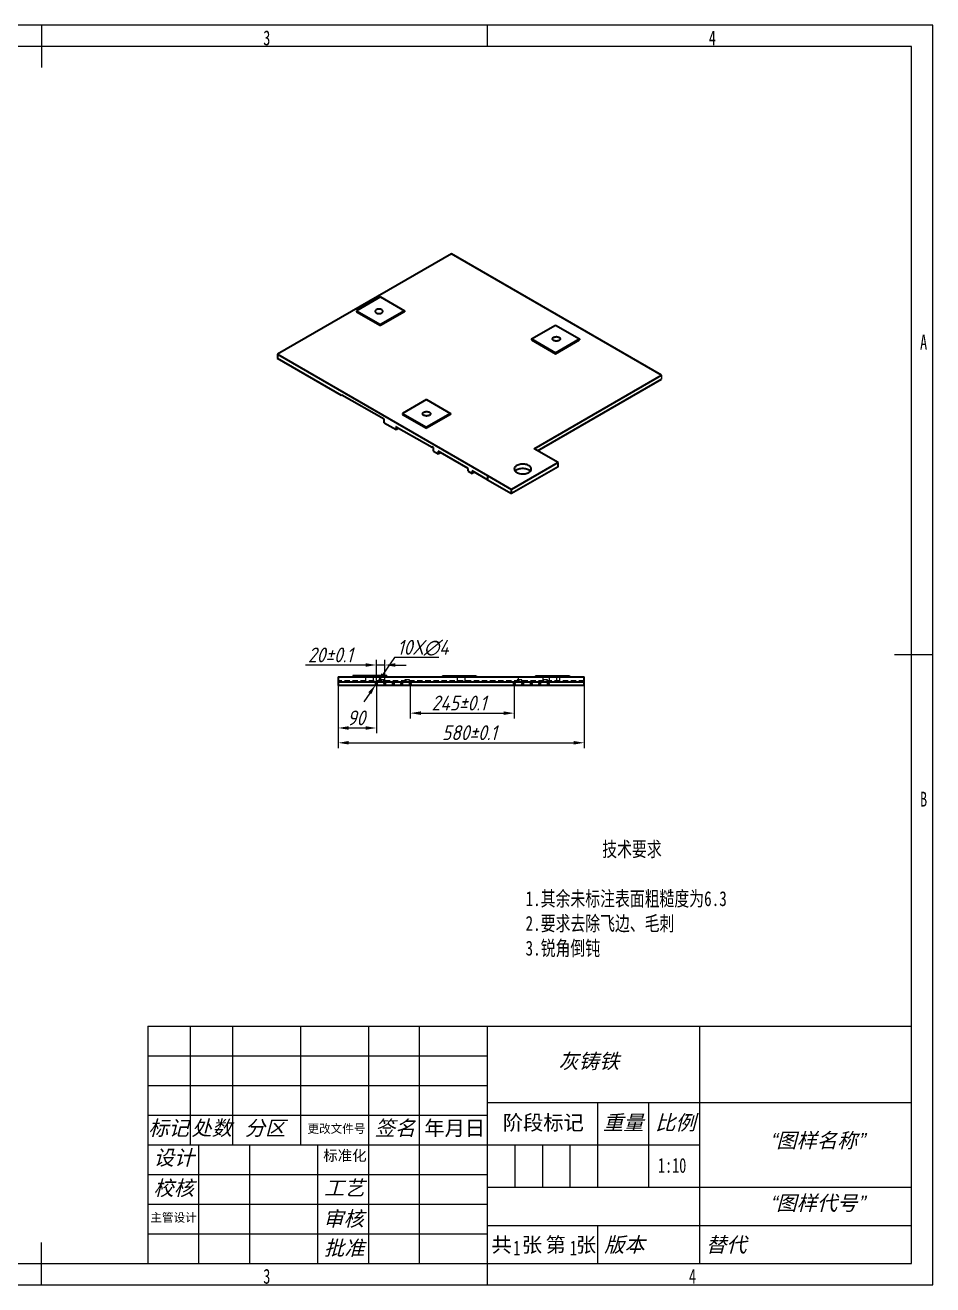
# Model space of a CAD drawing. Header units: millimetres. Extents: x 0 to 420, y 0 to 297.
# Drawn here: x 206.1 to 420, y 0 to 297 of the extents above; entities that cross this region are included whole.
import ezdxf

# ---------------------------------------------------------------- set-up
doc = ezdxf.new("R2010")
doc.units = ezdxf.units.MM
doc.header["$PDSIZE"] = -1
doc.linetypes.add('HIDDEN', pattern=[1.905, 1.27, -0.635])
for name, color, linetype in [('10', 7, 'Continuous'), ('5', 7, 'Continuous'), ('9', 7, 'Continuous'), ('SLD-0', 7, 'Continuous')]:
    doc.layers.add(name, color=color, linetype=linetype)
for name, color, linetype, lineweight in [('文字层', 3, 'Continuous', 15), ('标注层', 4, 'Continuous', 15), ('轮廓实线层', 7, 'Continuous', 40)]:
    doc.layers.add(name, color=color, linetype=linetype, lineweight=lineweight)
doc.styles.add('SLDTEXTSTYLE0', font='TXT', dxfattribs={"width": 0.7})
doc.styles.get("Standard").update_dxf_attribs({"font": 'gbeitc.shx', "height": 3.5})
doc.styles.add('中文', font='hyswlongfangsong.ttf', dxfattribs={"height": 3.5})
doc.dimstyles.new('ISO-25', dxfattribs={"dimtxt": 3.5, "dimasz": 2.5, "dimexe": 1.25, "dimexo": 0, "dimtad": 1, "dimtoh": 1, "dimdec": 1, "dimlfac": 10, "dimdsep": 46, "dimtxsty": 'Standard', "dimcen": 2.5, "dimadec": 0, "dimazin": 0, "dimtfac": 1, "dimtdec": 1, "dimtmove": 0, "dimatfit": 3, "dimfxl": 1, "dimarcsym": 0})
doc.dimstyles.new('对称偏差ISO-25', dxfattribs={"dimtxt": 3.5, "dimasz": 2.5, "dimexe": 1.25, "dimexo": 0, "dimtad": 1, "dimtoh": 1, "dimdec": 1, "dimlfac": 10, "dimdsep": 46, "dimtxsty": 'Standard', "dimcen": 2.5, "dimadec": 0, "dimazin": 0, "dimtol": 1, "dimtp": 0.1, "dimtm": 0.1, "dimtfac": 1, "dimtdec": 1, "dimtmove": 0, "dimatfit": 3, "dimfxl": 1, "dimarcsym": 0})

# ---------------------------------------------------------------- blocks, each defined once
blk = doc.blocks.new('_D_31')
at = {"layer": 'Defpoints', "color": 0, "lineweight": 35, "transparency": 16777216}
for p in [(279.88, 141.31), (337.88, 142.11), (337.88, 127.8)]:
    blk.add_point(p, dxfattribs=at)
at = {"layer": '标注层', "color": 0, "lineweight": -2, "transparency": 16777216}
for p, q in [((279.88, 141.31), (279.88, 126.55)), ((337.88, 142.11), (337.88, 126.55)), ((282.38, 127.8), (335.38, 127.8))]:
    blk.add_line(p, q, dxfattribs=at)
at = {"layer": '标注层', "color": 0, "lineweight": 35, "transparency": 16777216}
for points in [[(282.38, 128.22), (282.38, 127.39), (279.88, 127.8)], [(335.38, 128.22), (335.38, 127.39), (337.88, 127.8)]]:
    blk.add_solid(points, dxfattribs=at)
at = {"layer": '标注层', "color": 0, "transparency": 16777216, "insert": (310.8, 131.93), "char_height": 3.5, "attachment_point": 2}
blk.add_mtext('580±0.1', dxfattribs=at)
blk = doc.blocks.new('_D_32')
at = {"layer": 'Defpoints', "color": 0, "lineweight": 35, "transparency": 16777216}
for p in [(288.76, 141.55), (288.99, 141.88)]:
    blk.add_point(p, dxfattribs=at)
at = {"layer": '标注层', "color": 0, "lineweight": -2, "transparency": 16777216}
for p, q in [((293.19, 147.94), (290.42, 143.93)), ((303.59, 147.94), (293.19, 147.94)), ((288.76, 141.55), (288.99, 141.88)), ((287.34, 139.5), (285.91, 137.44))]:
    blk.add_line(p, q, dxfattribs=at)
at = {"layer": '标注层', "color": 0, "lineweight": 35, "transparency": 16777216}
for points in [[(290.07, 144.17), (290.76, 143.7), (288.99, 141.88)], [(287, 139.73), (287.68, 139.26), (288.76, 141.55)]]:
    blk.add_solid(points, dxfattribs=at)
at = {"layer": '标注层', "color": 0, "transparency": 16777216, "insert": (293.82, 152.06), "char_height": 3.5, "attachment_point": 1}
blk.add_mtext('10X∅4', dxfattribs=at)
blk = doc.blocks.new('_D_33')
at = {"layer": 'Defpoints', "color": 0, "lineweight": 35, "transparency": 16777216}
for p in [(279.88, 141.31), (288.88, 141.71), (288.88, 131.29)]:
    blk.add_point(p, dxfattribs=at)
at = {"layer": '标注层', "color": 0, "lineweight": -2, "transparency": 16777216}
for p, q in [((279.88, 141.31), (279.88, 130.04)), ((288.88, 141.71), (288.88, 130.04)), ((282.38, 131.29), (286.38, 131.29))]:
    blk.add_line(p, q, dxfattribs=at)
at = {"layer": '标注层', "color": 0, "lineweight": 35, "transparency": 16777216}
for points in [[(282.38, 131.71), (282.38, 130.87), (279.88, 131.29)], [(286.38, 131.71), (286.38, 130.87), (288.88, 131.29)]]:
    blk.add_solid(points, dxfattribs=at)
at = {"layer": '标注层', "color": 0, "transparency": 16777216, "insert": (284.14, 135.42), "char_height": 3.5, "attachment_point": 2}
blk.add_mtext('90', dxfattribs=at)
blk = doc.blocks.new('_D_34')
at = {"layer": 'Defpoints', "color": 0, "lineweight": 35, "transparency": 16777216}
for p in [(290.88, 146.14), (288.88, 141.71), (290.88, 141.71)]:
    blk.add_point(p, dxfattribs=at)
at = {"layer": '标注层', "color": 0, "lineweight": -2, "transparency": 16777216}
for p, q in [((286.38, 146.14), (272.2, 146.14)), ((288.88, 141.71), (288.88, 147.39)), ((290.88, 146.14), (288.88, 146.14)), ((290.88, 141.71), (290.88, 147.39)), ((293.38, 146.14), (295.88, 146.14))]:
    blk.add_line(p, q, dxfattribs=at)
at = {"layer": '标注层', "color": 0, "lineweight": 35, "transparency": 16777216}
for points in [[(286.38, 146.56), (286.38, 145.72), (288.88, 146.14)], [(293.38, 146.56), (293.38, 145.72), (290.88, 146.14)]]:
    blk.add_solid(points, dxfattribs=at)
at = {"layer": '标注层', "color": 0, "transparency": 16777216, "insert": (278.04, 150.27), "char_height": 3.5, "attachment_point": 2}
blk.add_mtext('20±0.1', dxfattribs=at)
blk = doc.blocks.new('_D_35')
at = {"layer": 'Defpoints', "color": 0, "lineweight": 35, "transparency": 16777216}
for p in [(296.88, 141.71), (321.38, 141.71), (321.38, 134.79)]:
    blk.add_point(p, dxfattribs=at)
at = {"layer": '标注层', "color": 0, "lineweight": -2, "transparency": 16777216}
for p, q in [((296.88, 141.71), (296.88, 133.54)), ((321.38, 141.71), (321.38, 133.54)), ((299.38, 134.79), (318.88, 134.79))]:
    blk.add_line(p, q, dxfattribs=at)
at = {"layer": '标注层', "color": 0, "lineweight": 35, "transparency": 16777216}
for points in [[(299.38, 135.21), (299.38, 134.37), (296.88, 134.79)], [(318.88, 135.21), (318.88, 134.37), (321.38, 134.79)]]:
    blk.add_solid(points, dxfattribs=at)
at = {"layer": '标注层', "color": 0, "transparency": 16777216, "insert": (308.33, 138.92), "char_height": 3.5, "attachment_point": 2}
blk.add_mtext('245±0.1', dxfattribs=at)

msp = doc.modelspace()

# ---------------------------------------------------------------- linework, layer by layer
at = {"color": 7, "linetype": 'Continuous', "lineweight": 15}
for p, q in [((356.094, 214.495), (356.094, 213.515)), ((337.878, 143.314), (337.878, 142.114)), ((337.878, 143.314), (337.878, 143.314)), ((337.878, 142.114), (337.878, 142.114))]:
    msp.add_line(p, q, dxfattribs=at)
at = {"color": 7, "linetype": 'HIDDEN', "lineweight": 0}
for p, q in [((286.328, 143.614), (286.328, 142.114)), ((288.178, 142.114), (288.178, 143.614)), ((290.678, 142.614), (289.578, 142.614)), ((289.578, 142.614), (289.578, 142.114)), ((290.678, 142.114), (290.678, 142.614)), ((296.678, 142.614), (295.578, 142.614)), ((295.578, 142.614), (295.578, 142.114)), ((296.678, 142.114), (296.678, 142.614)), ((307.927, 143.614), (307.927, 142.114)), ((309.777, 142.114), (309.777, 143.614)), ((323.178, 142.614), (322.078, 142.614)), ((322.078, 142.614), (322.078, 142.114)), ((322.378, 142.114), (322.378, 143.314)), ((323.178, 142.114), (323.178, 142.614)), ((329.178, 142.614), (328.078, 142.614)), ((328.078, 142.614), (328.078, 142.114)), ((328.128, 143.314), (328.128, 142.114)), ((329.178, 142.114), (329.178, 142.614)), ((329.578, 143.614), (329.578, 142.114)), ((331.428, 142.114), (331.428, 143.614)), ((332.128, 142.114), (332.128, 143.314)), ((337.878, 142.414), (279.878, 142.414)), ((337.878, 142.314), (279.878, 142.314)), ((337.878, 142.185), (279.878, 142.185)), ((337.878, 142.079), (279.878, 142.079)), ((337.878, 142.008), (279.878, 142.008))]:
    msp.add_line(p, q, dxfattribs=at)
for centre in [(288.878, 141.714), (290.878, 141.714), (292.878, 141.714), (294.878, 141.714), (296.878, 141.714), (321.378, 141.714), (323.378, 141.714), (325.378, 141.714), (327.378, 141.714), (329.378, 141.714)]:
    msp.add_circle(centre, 0.2, dxfattribs=at)
at = {"layer": '10', "color": 7}
for p, q in [((315, 297), (315, 292)), ((235, 54), (315, 54)), ((235, 47), (315, 47)), ((315, 5), (315, 0))]:
    msp.add_line(p, q, dxfattribs=at)
at = {"layer": '10', "color": 7, "lineweight": 15}
for p, q in [((245, 61), (245, 33)), ((255, 61), (255, 33)), ((271, 61), (271, 33)), ((287, 61), (287, 5)), ((299, 61), (299, 5)), ((315, 61), (315, 5)), ((365, 61), (365, 33)), ((315, 43), (415, 43)), ((340.986, 43), (340.986, 23)), ((353, 43), (353, 23)), ((235, 40), (315, 40)), ((235, 33), (365, 33)), ((247, 33), (247, 5)), ((259, 33), (259, 5)), ((275, 33), (275, 5)), ((365, 33), (365, 5)), ((235, 26), (315, 26)), ((315, 23), (415, 23)), ((235, 19), (315, 19)), ((235, 12), (315, 12)), ((315, 14), (415, 14))]:
    msp.add_line(p, q, dxfattribs=at)
at = {"layer": '5', "color": 7}
for p, q in [((210, 297), (210, 292)), ((210, 292), (210, 287)), ((416, 148.5), (411, 148.5)), ((420, 148.5), (416, 148.5)), ((210, 5), (210, 10)), ((210, 0), (210, 5))]:
    msp.add_line(p, q, dxfattribs=at)
at = {"layer": '5', "color": 7, "lineweight": 15}
for p, q in [((415, 292), (25, 292)), ((415, 5), (415, 292)), ((235, 61), (415, 61)), ((235, 61), (235, 5)), ((0, 5), (415, 5))]:
    msp.add_line(p, q, dxfattribs=at)
at = {"layer": '9', "color": 7}
for p, q in [((420, 297), (0, 297)), ((420, 148.5), (420, 297)), ((420, 0), (420, 148.5)), ((0, 0), (420, 0))]:
    msp.add_line(p, q, dxfattribs=at)
at = {"layer": 'SLD-0'}
for p, q in [((321.5, 33), (321.5, 23)), ((328, 33), (328, 23)), ((334.5, 33), (334.5, 23))]:
    msp.add_line(p, q, dxfattribs=at)
at = {"layer": 'SLD-0', "lineweight": 15}
msp.add_line((340.986, 14), (340.986, 5), dxfattribs=at)
at = {"layer": '轮廓实线层', "linetype": 'ByBlock', "lineweight": 35}
for p, q in [((306.596, 243.07), (265.584, 219.394)), ((356.094, 214.495), (306.596, 243.07)), ((289.834, 232.94), (284.177, 229.675)), ((289.834, 232.94), (295.491, 229.675)), ((284.177, 229.675), (289.834, 226.409)), ((284.177, 229.675), (284.177, 229.43)), ((284.177, 229.43), (289.834, 226.164)), ((295.491, 229.675), (289.834, 226.409)), ((295.491, 229.43), (289.834, 226.164)), ((295.491, 229.675), (295.491, 229.43)), ((289.834, 226.409), (289.834, 226.164)), ((325.476, 223.027), (331.133, 226.292)), ((331.133, 226.292), (336.79, 223.027)), ((325.476, 223.027), (331.133, 219.761)), ((325.476, 223.027), (325.476, 222.782)), ((325.476, 222.782), (331.133, 219.516)), ((331.133, 219.761), (336.79, 223.027)), ((331.133, 219.516), (336.79, 222.782)), ((336.79, 223.027), (336.79, 222.782)), ((265.584, 219.394), (315.082, 190.819)), ((265.584, 219.394), (265.584, 218.414)), ((280.646, 209.719), (265.584, 218.414)), ((331.133, 219.761), (331.133, 219.516)), ((326.042, 197.147), (356.094, 214.495)), ((326.89, 196.657), (356.094, 213.515)), ((280.787, 209.801), (280.646, 209.719)), ((280.646, 209.719), (280.787, 209.801)), ((290.687, 204.086), (280.787, 209.801)), ((300.727, 208.74), (295.071, 205.474)), ((300.727, 208.74), (306.384, 205.474)), ((295.071, 205.474), (300.727, 202.208)), ((295.071, 205.474), (295.071, 205.229)), ((295.071, 205.229), (300.727, 201.963)), ((306.384, 205.474), (300.727, 202.208)), ((306.384, 205.229), (300.727, 201.963)), ((306.384, 205.474), (306.384, 205.229)), ((290.687, 203.269), (290.687, 204.086)), ((290.687, 203.269), (293.515, 201.637)), ((293.54, 202.333), (293.465, 202.29)), ((293.465, 202.29), (293.54, 202.333)), ((293.465, 202.29), (293.515, 202.203)), ((293.515, 202.203), (293.59, 202.246)), ((293.515, 202.203), (293.515, 201.637)), ((293.515, 201.637), (294.081, 201.963)), ((293.59, 202.246), (293.54, 202.333)), ((302, 197.391), (293.59, 202.246)), ((300.727, 202.208), (300.727, 201.963)), ((302.354, 197.432), (302, 197.636)), ((302, 197.636), (302, 197.391)), ((302, 197.391), (302.212, 197.514)), ((302.354, 196.534), (302.354, 197.432)), ((302.354, 196.534), (303.414, 195.922)), ((310.486, 192.493), (303.414, 196.575)), ((303.414, 196.575), (303.414, 195.922)), ((303.414, 195.922), (303.98, 196.248)), ((331.699, 193.881), (326.042, 197.147)), ((331.699, 193.881), (320.739, 187.554)), ((331.699, 192.901), (331.699, 193.881)), ((310.486, 191.84), (310.486, 192.493)), ((310.486, 191.84), (311.475, 191.268)), ((311.475, 191.921), (311.475, 191.268)), ((315.082, 189.84), (311.475, 191.921)), ((312.041, 191.595), (311.475, 191.268)), ((315.082, 190.819), (315.082, 189.84)), ((315.082, 190.819), (320.739, 187.554)), ((331.699, 192.901), (320.739, 186.574)), ((315.082, 189.84), (320.739, 186.574)), ((320.739, 186.574), (320.739, 187.554)), ((279.878, 143.314), (279.878, 142.114)), ((279.878, 143.314), (337.878, 143.314)), ((283.378, 143.614), (283.378, 143.314)), ((291.378, 143.614), (283.378, 143.614)), ((291.378, 143.614), (291.378, 143.314)), ((304.438, 143.614), (304.438, 143.314)), ((304.438, 143.614), (312.438, 143.614)), ((312.438, 143.614), (312.438, 143.314)), ((326.378, 143.614), (334.378, 143.614)), ((326.378, 143.614), (326.378, 143.314)), ((334.378, 143.614), (334.378, 143.314)), ((337.878, 142.114), (337.878, 143.314)), ((337.878, 142.114), (279.878, 142.114)), ((279.878, 142.114), (279.878, 141.314)), ((337.878, 141.314), (279.878, 141.314)), ((337.878, 141.314), (337.878, 142.114))]:
    msp.add_line(p, q, dxfattribs=at)
at = {"layer": '轮廓实线层', "linetype": 'ByBlock', "lineweight": 35, "flags": 128}
for points in [[(288.855, 229.147), (288.995, 229.08), (289.155, 229.031), (289.328, 229.001), (289.509, 228.99), (289.689, 229.001), (289.863, 229.031), (290.023, 229.08), (290.163, 229.147), (290.278, 229.228), (290.363, 229.32), (290.416, 229.42), (290.434, 229.524), (290.416, 229.628), (290.363, 229.729), (290.278, 229.821), (290.163, 229.902), (290.023, 229.968), (289.863, 230.018), (289.689, 230.048), (289.509, 230.058), (289.328, 230.048), (289.155, 230.018), (288.995, 229.968), (288.855, 229.902), (288.74, 229.821), (288.654, 229.729), (288.602, 229.628), (288.584, 229.524), (288.602, 229.42), (288.654, 229.32), (288.74, 229.228), (288.855, 229.147)], [(330.644, 222.656), (330.529, 222.737), (330.443, 222.829), (330.391, 222.929), (330.373, 223.033), (330.391, 223.138), (330.443, 223.238), (330.529, 223.33), (330.644, 223.411), (330.784, 223.477), (330.944, 223.527), (331.118, 223.557), (331.298, 223.567), (331.478, 223.557), (331.652, 223.527), (331.812, 223.477), (331.952, 223.411), (332.067, 223.33), (332.153, 223.238), (332.205, 223.138), (332.223, 223.033), (332.205, 222.929), (332.153, 222.829), (332.067, 222.737), (331.952, 222.656), (331.812, 222.589), (331.652, 222.54), (331.478, 222.51), (331.298, 222.499), (331.118, 222.51), (330.944, 222.54), (330.784, 222.589), (330.644, 222.656)], [(301.37, 205.756), (301.485, 205.675), (301.571, 205.583), (301.623, 205.483), (301.641, 205.379), (301.623, 205.275), (301.571, 205.174), (301.485, 205.082), (301.37, 205.001), (301.23, 204.935), (301.07, 204.885), (300.896, 204.855), (300.716, 204.845), (300.536, 204.855), (300.362, 204.885), (300.202, 204.935), (300.062, 205.001), (299.947, 205.082), (299.861, 205.174), (299.809, 205.275), (299.791, 205.379), (299.809, 205.483), (299.861, 205.583), (299.947, 205.675), (300.062, 205.756), (300.202, 205.823), (300.362, 205.872), (300.536, 205.902), (300.716, 205.913), (300.896, 205.902), (301.07, 205.872), (301.23, 205.823), (301.37, 205.756)], [(321.976, 191.534), (322.177, 191.432), (322.4, 191.347), (322.64, 191.28), (322.894, 191.232), (323.157, 191.203), (323.424, 191.196), (323.69, 191.209), (323.951, 191.242), (324.202, 191.295), (324.438, 191.367), (324.656, 191.456), (324.851, 191.561), (325.02, 191.681), (325.16, 191.812), (325.268, 191.953), (325.343, 192.101), (325.383, 192.254), (325.388, 192.408), (325.356, 192.561), (325.29, 192.711), (325.19, 192.854), (325.058, 192.988), (324.896, 193.11), (324.707, 193.219), (324.494, 193.313), (324.262, 193.389), (324.015, 193.447), (323.756, 193.485), (323.49, 193.503), (323.223, 193.501), (322.959, 193.478), (322.703, 193.434), (322.458, 193.372), (322.231, 193.291), (322.024, 193.193), (321.842, 193.081), (321.687, 192.955), (321.562, 192.819), (321.47, 192.674), (321.413, 192.523), (321.39, 192.369), (321.404, 192.215), (321.453, 192.064), (321.536, 191.917), (321.653, 191.778), (321.8, 191.65), (321.976, 191.534)], [(321.579, 191.86), (321.687, 191.975), (321.842, 192.101), (322.024, 192.214), (322.231, 192.311), (322.458, 192.392), (322.703, 192.455), (322.959, 192.498), (323.223, 192.521), (323.49, 192.523), (323.756, 192.505), (324.015, 192.467), (324.262, 192.409), (324.494, 192.333), (324.707, 192.239), (324.896, 192.13), (325.058, 192.008), (325.19, 191.874), (325.201, 191.86)]]:
    msp.add_lwpolyline(points, dxfattribs=at)

# ---------------------------------------------------------------- texts
at = {"layer": '10', "color": 7, "char_height": 3.5, "attachment_point": 2, "style": 'SLDTEXTSTYLE0'}
for s, insert in [('3', (263.074, 295.762)), ('4', (368.063, 295.762)), ('A', (417.837, 224.012)), ('B', (417.843, 116.262)), ('3', (263.074, 3.762)), ('4', (363.399, 3.773))]:
    msp.add_mtext(s, dxfattribs=dict(at, insert=insert))
at = {"layer": '10', "char_height": 3.5, "attachment_point": 2}
for s, insert in [('灰铸铁', (338.971, 54.481)), ('“图样名称”', (392.688, 35.791)), ('“图样代号”', (392.69, 21.05))]:
    msp.add_mtext(s, dxfattribs=dict(at, insert=insert))
at = {"layer": '10', "color": 7, "attachment_point": 2}
for s, insert, char_height in [('标记', (239.926, 38.717), 3.5), ('处数', (250.089, 38.717), 3.5), ('分区', (262.667, 38.717), 3.5), ('签名', (293.294, 38.717), 3.5), ('{\\fSimSun|b0|i0|c134|p2;年月日}', (307.345, 38.717), 3.5), ('{\\fSimSun|b0|i0|c134|p2;阶段标记}', (328.221, 39.994), 3.5), ('重量', (347.07, 39.994), 3.5), ('比例', (359.359, 39.994), 3.5), ('{\\fSimSun|b0|i0|c134|p2;更改文件号}', (279.477, 37.8), 2), ('设计', (241.188, 31.734), 3.5), ('{\\fSimSun|b0|i0|c134|p2;标准化}', (281.476, 31.734), 2.5), ('校核', (241.153, 24.556), 3.5), ('工艺', (281.336, 24.599), 3.5), ('审核', (281.163, 17.33), 3.5), ('{\\fSimSun|b0|i0|c134|p2;主管设计}', (241.093, 16.853), 2), ('批准', (281.336, 10.441), 3.5), ('{\\fSimSun|b0|i0|c134|p2;共 张}', (321.978, 11.201), 3.5), ('{\\fSimSun|b0|i0|c134|p2;第 张}', (334.726, 11.201), 3.5), ('版本', (347.358, 11.201), 3.5)]:
    msp.add_mtext(s, dxfattribs=dict(at, insert=insert, char_height=char_height))
at = {"layer": '10', "char_height": 3.5, "style": 'SLDTEXTSTYLE0'}
for s, insert, attachment_point in [('1:10', (358.584, 29.905), 2), ('1', (321.142, 10.43), 1), ('1', (334.479, 10.43), 1)]:
    msp.add_mtext(s, dxfattribs=dict(at, insert=insert, attachment_point=attachment_point))
at = {"layer": 'SLD-0', "insert": (366.561, 11.201), "char_height": 3.5, "attachment_point": 1}
msp.add_mtext('替代', dxfattribs=at)
at = {"layer": '文字层', "insert": (324.037, 104.473), "char_height": 3.5, "attachment_point": 1, "style": '中文'}
msp.add_mtext_dynamic_manual_height_columns('\\pi18.08;技术要求\\P\\pi24.913;\\P\\pi0;1.其余未标注表面粗糙度为6.3\\P\\pt115.5;2.要求去除飞边、毛刺\\P3.锐角倒钝', width=49.82615, gutter_width=17.5, heights=[0], dxfattribs=at)

# ---------------------------------------------------------------- dimensions: what is measured, and where the dimension line sits
at = {"layer": '标注层'}
dim = msp.add_diameter_dim_2p(p1=(288.764, 141.55), p2=(288.992, 141.879), text='10X<>', dimstyle='ISO-25', dxfattribs=at)
dim.commit()
dim.dimension.update_dxf_attribs({"geometry": '_D_32', "text_midpoint": (298.705, 147.935), "dimtype": 163})
for base, p1, p2, dimstyle, picture, middle in [((290.878, 146.14), (288.878, 141.714), (290.878, 141.714), '对称偏差ISO-25', '_D_34', (278.039, 146.14)), ((337.878, 127.805), (279.878, 141.314), (337.878, 142.114), '对称偏差ISO-25', '_D_31', (310.797, 127.805)), ((288.878, 131.29), (279.878, 141.314), (288.878, 141.714), 'ISO-25', '_D_33', (284.139, 131.29)), ((321.378, 134.79), (296.878, 141.714), (321.378, 141.714), '对称偏差ISO-25', '_D_35', (308.329, 134.79))]:
    dim = msp.add_linear_dim(base=base, p1=p1, p2=p2, dimstyle=dimstyle, dxfattribs=at)
    dim.commit()
    dim.dimension.update_dxf_attribs({"geometry": picture, "text_midpoint": middle, "dimtype": 160})

doc.saveas('drawing.dxf')
